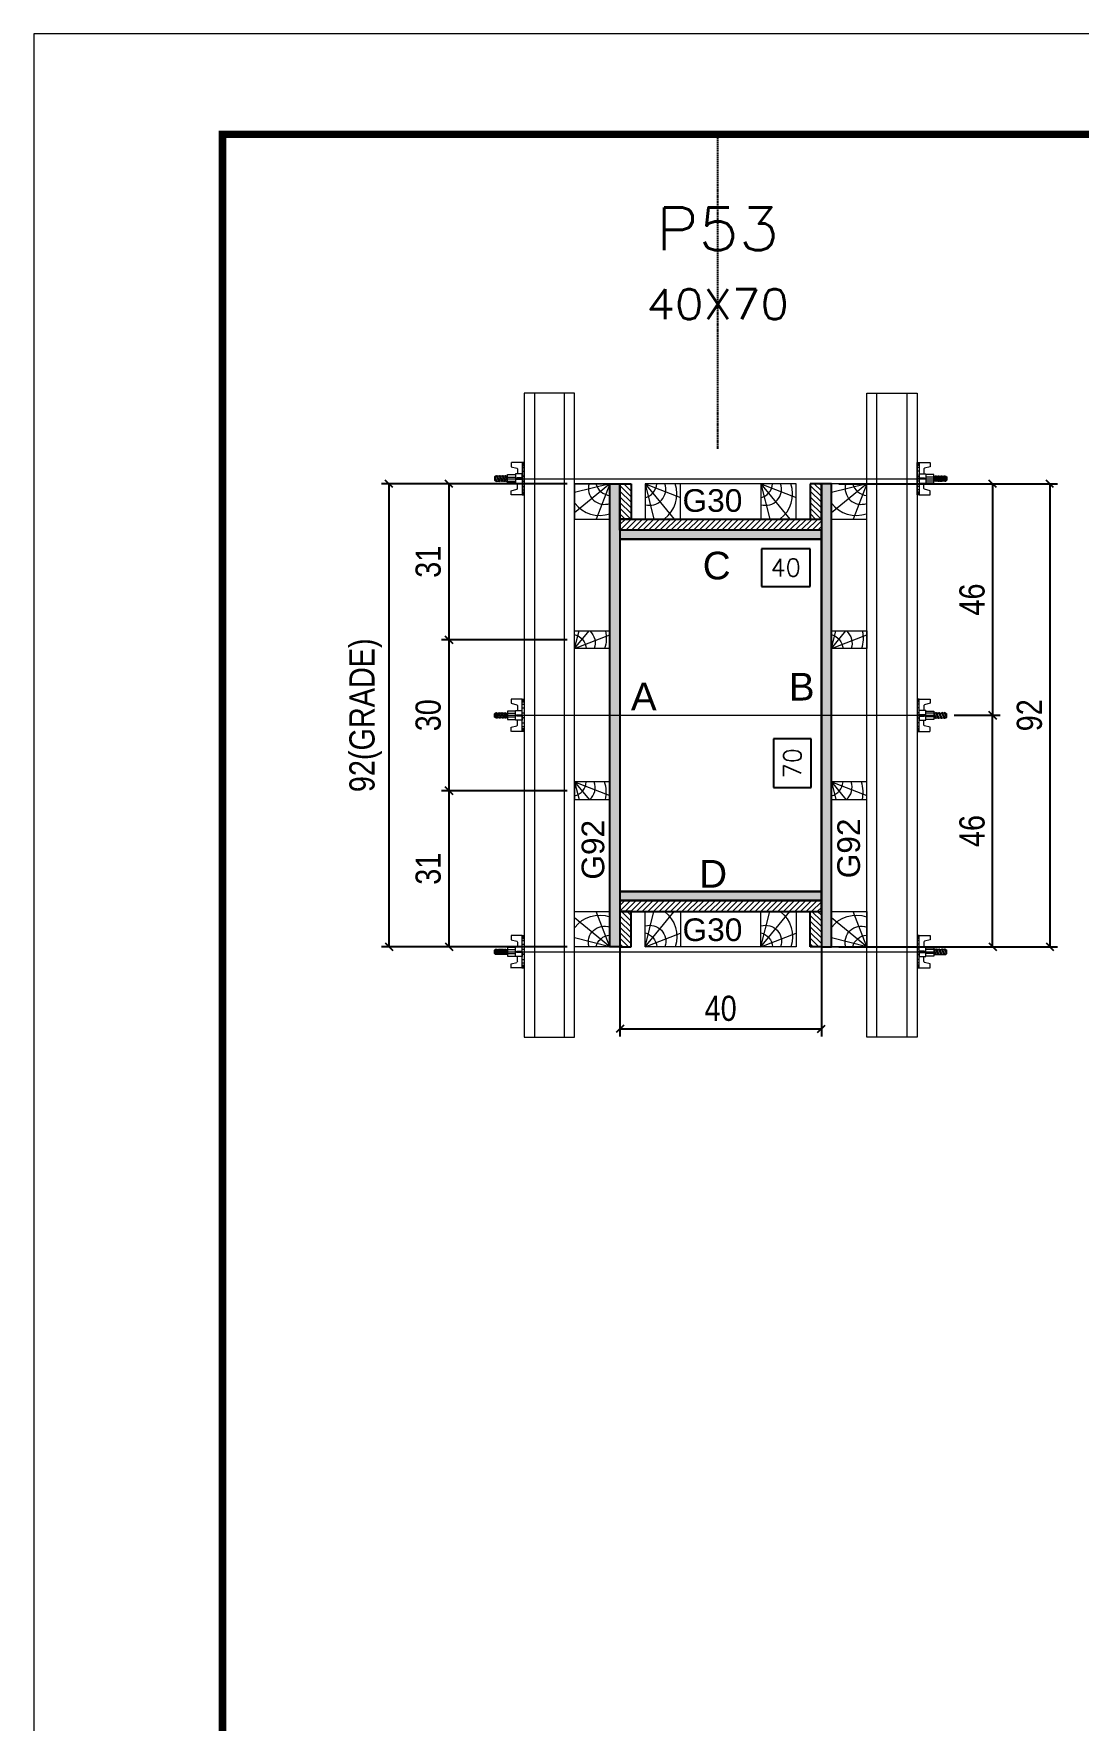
# Model space of a CAD drawing. Extents: x 28748 to 35002, y 14885 to 43501.
# Drawn here: x 31918 to 32333, y 33642 to 34312 of the extents above; entities that cross this region are included whole.
import ezdxf
from ezdxf.enums import TextEntityAlignment as Align

# ---------------------------------------------------------------- set-up
doc = ezdxf.new("R2010")
doc.units = 0
doc.linetypes.add('DASHED', pattern=[0.75, 0.5, -0.25])
doc.linetypes.add('HIDDEN', pattern=[0.375, 0.25, -0.125])
for name, color, linetype in [('CHAPA', 1, 'Continuous'), ('COTA', 241, 'Continuous'), ('MEIO_PONT', 93, 'Continuous'), ('Painéis', 200, 'Continuous'), ('SARRAFO', 251, 'Continuous'), ('Texto de Titulo', 7, 'Continuous'), ('Texto Qtd Sarr', 242, 'Continuous'), ('TEXTO_GERAL', 7, 'Continuous')]:
    doc.layers.add(name, color=color, linetype=linetype)
for name, color, linetype, lineweight in [('Folhas', 255, 'Continuous', 9), ('Hachura', 251, 'Continuous', 9), ('Madeira', 126, 'Continuous', 18), ('Perfil Metálico', 224, 'Continuous', 18), ('SARRAFO DE PRESSAO', 251, 'DASHED', 9), ('Texto Seção', 7, 'Continuous', 15)]:
    doc.layers.add(name, color=color, linetype=linetype, lineweight=lineweight)
doc.styles.add('ARIAL', font='arial.ttf')
doc.styles.add('COTA TECNICA 2X', font='techl___.ttf', dxfattribs={"height": 10})
doc.styles.add('ROMANS', font='romans.shx')
doc.styles.add('SANSSERIF', font='sas_____.pfb')
doc.dimstyles.new('SECAO PILAR', dxfattribs={"dimtxt": 10, "dimasz": 3, "dimexe": 3, "dimexo": 3, "dimgap": 3, "dimtad": 1, "dimdec": 1, "dimlfac": 0.5, "dimzin": 12, "dimdsep": 46, "dimtxsty": 'COTA TECNICA 2X', "dimblk1": 'OBLIQUE', "dimblk2": 'OBLIQUE', "dimsah": 1, "dimcen": 0.9, "dimclrd": 256, "dimclre": 256, "dimclrt": 256, "dimadec": 1, "dimazin": 3, "dimtfac": 1, "dimtdec": 1, "dimtmove": 0, "dimatfit": 3, "dimfxl": 1, "dimtolj": 1, "dimtzin": 12, "dimarcsym": 0})
doc.dimstyles.new('SECÇÃO 2', dxfattribs={"dimtxt": 7, "dimasz": 6, "dimexe": 0.18, "dimexo": 2, "dimgap": -4, "dimtad": 3, "dimdec": 1, "dimlfac": 0.5, "dimzin": 12, "dimdsep": 46, "dimtxsty": 'ROMANS', "dimblk": 'ARCHTICK', "dimcen": 0.09, "dimse1": 1, "dimse2": 1, "dimsd1": 1, "dimsd2": 1, "dimclrd": 180, "dimclre": 5, "dimclrt": 1, "dimadec": 0, "dimazin": 3, "dimtfac": 1, "dimtdec": 1, "dimtofl": 0, "dimtmove": 0, "dimatfit": 3, "dimldrblk": 'ARCHTICK', "dimfxl": 1, "dimtolj": 1, "dimtzin": 0, "dimarcsym": 0})

# ---------------------------------------------------------------- blocks, each defined once
blk = doc.blocks.new('9999999999')
at = {"layer": 'Folhas'}
blk.add_lwpolyline([(98138.98, 34190.21), (99623.98, 34190.21), (99623.98, 35240.21), (98138.98, 35240.21)], close=True, dxfattribs=at)
at = {"layer": 'Folhas', "color": 30, "const_width": 3}
blk.add_lwpolyline([(98213.98, 34230.21), (99583.98, 34230.21), (99583.98, 35200.21), (98213.98, 35200.21)], close=True, dxfattribs=at)
blk = doc.blocks.new('titulo1')
at = {"layer": 'Defpoints', "color": 252, "linetype": 'HIDDEN', "ltscale": 2}
blk.add_line((0, 0), (0, 125), dxfattribs=at)
at = {"layer": 'Defpoints', "style": 'ROMANS', "oblique": 15}
blk.add_attdef('FOLHA', text='', height=10, dxfattribs=at).set_placement((0, 15.58), align=Align.MIDDLE_CENTER)
at = {"layer": 'Texto Qtd Sarr', "color": 3, "style": 'ROMANS', "oblique": 15}
for tag, height, p in [('TITULO', 17, (0, 71.45)), ('SEÇÃO', 12, (0, 41.55))]:
    blk.add_attdef(tag, text='', height=height, dxfattribs=at).set_placement(p, align=Align.MIDDLE_CENTER)
blk = doc.blocks.new('*D1256')
at = {"layer": 'COTA', "color": 180, "lineweight": -2, "transparency": 16777216}
for p, q in [((32227.22, 34031.87), (32212.22, 34031.87)), ((32212.22, 34031.87), (32212.22, 34012.53)), ((32227.22, 34012.53), (32227.22, 34031.87)), ((32212.22, 34012.53), (32227.22, 34012.53))]:
    blk.add_line(p, q, dxfattribs=at)
at = {"layer": 'Defpoints', "color": 0, "transparency": 16777216}
for p in [(32151.22, 34111.27), (32151.22, 33971.27), (32231.22, 33971.27)]:
    blk.add_point(p, dxfattribs=at)
at = {"layer": 'COTA', "color": 1, "transparency": 16777216, "insert": (32219.72, 34022.2), "char_height": 7, "attachment_point": 5, "rotation": 90, "style": 'ROMANS'}
blk.add_mtext('\\A1;70', dxfattribs=at)
blk = doc.blocks.new('_ArchTick')
at = {"color": 0, "linetype": 'ByBlock', "const_width": 0.15}
blk.add_lwpolyline([(-0.5, -0.5), (0.5, 0.5)], dxfattribs=at)
blk = doc.blocks.new('_Oblique')
at = {"color": 0, "linetype": 'ByBlock', "lineweight": -2}
blk.add_line((-0.5, -0.5), (0.5, 0.5), dxfattribs=at)
blk = doc.blocks.new('*D1257')
at = {"layer": 'COTA', "lineweight": -2, "transparency": 16777216}
for p, q in [((32238.22, 34133.27), (32325, 34133.27)), ((32322, 34133.27), (32322, 33949.27)), ((32238.22, 33949.27), (32325, 33949.27))]:
    blk.add_line(p, q, dxfattribs=at)
at = {"layer": 'Defpoints', "color": 0, "transparency": 16777216}
for p in [(32235.22, 34133.27), (32235.22, 33949.27), (32322, 33949.27)]:
    blk.add_point(p, dxfattribs=at)
at = {"layer": 'COTA', "lineweight": -2, "transparency": 16777216, "xscale": 3, "yscale": 3, "zscale": 3}
for p, rotation in [((32322, 34133.27), 90), ((32322, 33949.27), 270)]:
    blk.add_blockref('_Oblique', p, dxfattribs=dict(at, rotation=rotation))
at = {"layer": 'COTA', "transparency": 16777216, "insert": (32313.91, 34041.27), "char_height": 10, "attachment_point": 5, "rotation": 90, "style": 'COTA TECNICA 2X'}
blk.add_mtext('\\A1;92', dxfattribs=at)
blk = doc.blocks.new('*D1258')
at = {"layer": 'COTA', "lineweight": -2, "transparency": 16777216}
for p, q in [((32272.22, 34133.27), (32302.23, 34133.27)), ((32299.23, 34133.27), (32299.23, 34041.27)), ((32284.02, 34041.27), (32302.23, 34041.27))]:
    blk.add_line(p, q, dxfattribs=at)
at = {"layer": 'Defpoints', "color": 0, "transparency": 16777216}
for p in [(32269.22, 34133.27), (32281.02, 34041.27), (32299.23, 34041.27)]:
    blk.add_point(p, dxfattribs=at)
at = {"layer": 'COTA', "lineweight": -2, "transparency": 16777216, "xscale": 3, "yscale": 3, "zscale": 3}
for p, rotation in [((32299.23, 34133.27), 90), ((32299.23, 34041.27), 270)]:
    blk.add_blockref('_Oblique', p, dxfattribs=dict(at, rotation=rotation))
at = {"layer": 'COTA', "transparency": 16777216, "insert": (32291.13, 34087.27), "char_height": 10, "attachment_point": 5, "rotation": 90, "style": 'COTA TECNICA 2X'}
blk.add_mtext('\\A1;46', dxfattribs=at)
blk = doc.blocks.new('*D1259')
at = {"layer": 'COTA', "lineweight": -2, "transparency": 16777216}
for p, q in [((32284.02, 34041.27), (32302.23, 34041.27)), ((32299.23, 33949.27), (32299.23, 34041.27)), ((32272.22, 33949.27), (32302.23, 33949.27))]:
    blk.add_line(p, q, dxfattribs=at)
at = {"layer": 'Defpoints', "color": 0, "transparency": 16777216}
for p in [(32281.02, 34041.27), (32299.23, 34041.27), (32269.22, 33949.27)]:
    blk.add_point(p, dxfattribs=at)
at = {"layer": 'COTA', "lineweight": -2, "transparency": 16777216, "xscale": 3, "yscale": 3, "zscale": 3}
for p, rotation in [((32299.23, 34041.27), 90), ((32299.23, 33949.27), 270)]:
    blk.add_blockref('_Oblique', p, dxfattribs=dict(at, rotation=rotation))
at = {"layer": 'COTA', "transparency": 16777216, "insert": (32291.13, 33995.27), "char_height": 10, "attachment_point": 5, "rotation": 90, "style": 'COTA TECNICA 2X'}
blk.add_mtext('\\A1;46', dxfattribs=at)
blk = doc.blocks.new('*D1260')
at = {"layer": 'COTA', "color": 180, "lineweight": -2, "transparency": 16777216}
for p, q in [((32226.72, 34107.48), (32207.39, 34107.48)), ((32207.39, 34107.48), (32207.39, 34092.48)), ((32226.72, 34092.48), (32226.72, 34107.48)), ((32207.39, 34092.48), (32226.72, 34092.48))]:
    blk.add_line(p, q, dxfattribs=at)
at = {"layer": 'Defpoints', "color": 0, "transparency": 16777216}
for p in [(32151.22, 34111.27), (32231.22, 34111.27), (32231.22, 34088.48)]:
    blk.add_point(p, dxfattribs=at)
at = {"layer": 'COTA', "color": 1, "transparency": 16777216, "insert": (32217.06, 34099.98), "char_height": 7, "attachment_point": 5, "style": 'ROMANS'}
blk.add_mtext('\\A1;40', dxfattribs=at)
blk = doc.blocks.new('PONTALETE')
at = {"layer": 'Madeira'}
for q in [(2.71, 7), (7, 5.76), (7, 1.74)]:
    blk.add_line((0, 0), q, dxfattribs=at)
blk.add_lwpolyline([(0, 0), (7, 0), (7, 7), (0, 7)], close=True, dxfattribs=at)
for centre, radius, start, end in [((2.04, 0.06), 6.23, 37.2818, 109.0913), ((1.09, 0.9), 3.19, 343.603, 109.9847), ((-0.21, -0.78), 3.09, 14.6322, 86.0383)]:
    blk.add_arc(centre, radius, start, end, dxfattribs=at)
blk = doc.blocks.new('*D1261')
at = {"layer": 'COTA', "lineweight": -2, "transparency": 16777216}
for p, q in [((32130.22, 34133.27), (32056.45, 34133.27)), ((32059.45, 34133.27), (32059.45, 33949.27)), ((32130.22, 33949.27), (32056.45, 33949.27))]:
    blk.add_line(p, q, dxfattribs=at)
at = {"layer": 'Defpoints', "color": 0, "transparency": 16777216}
for p in [(32133.22, 34133.27), (32059.45, 33949.27), (32133.22, 33949.27)]:
    blk.add_point(p, dxfattribs=at)
at = {"layer": 'COTA', "lineweight": -2, "transparency": 16777216, "xscale": 3, "yscale": 3, "zscale": 3}
for p, rotation in [((32059.45, 34133.27), 90), ((32059.45, 33949.27), 270)]:
    blk.add_blockref('_Oblique', p, dxfattribs=dict(at, rotation=rotation))
at = {"layer": 'COTA', "transparency": 16777216, "insert": (32050.23, 34041.27), "char_height": 10, "attachment_point": 5, "rotation": 90, "style": 'COTA TECNICA 2X'}
blk.add_mtext('\\A1;92(GRADE)', dxfattribs=at)
blk = doc.blocks.new('MEIO PONTALETE')
at = {"layer": 'Madeira'}
for q in [(2.71, 7), (3.5, 2.88), (3.5, 0.87)]:
    blk.add_line((0, 0), q, dxfattribs=at)
blk.add_lwpolyline([(0, 0), (3.5, 0), (3.5, 7), (0, 7)], close=True, dxfattribs=at)
for centre, radius, start, end in [((2.04, 0.06), 6.23, 76.4499, 109.0913), ((1.09, 0.9), 3.19, 40.9063, 109.9847), ((-0.21, -0.78), 3.09, 14.6322, 86.0383)]:
    blk.add_arc(centre, radius, start, end, dxfattribs=at)
blk = doc.blocks.new('*D1262')
at = {"layer": 'COTA', "lineweight": -2, "transparency": 16777216}
for p, q in [((32130.22, 34011.27), (32080.29, 34011.27)), ((32083.29, 34011.27), (32083.29, 33949.27)), ((32130.22, 33949.27), (32080.29, 33949.27))]:
    blk.add_line(p, q, dxfattribs=at)
at = {"layer": 'Defpoints', "color": 0, "transparency": 16777216}
for p in [(32133.22, 34011.27), (32083.29, 33949.27), (32133.22, 33949.27)]:
    blk.add_point(p, dxfattribs=at)
at = {"layer": 'COTA', "lineweight": -2, "transparency": 16777216, "xscale": 3, "yscale": 3, "zscale": 3}
for p, rotation in [((32083.29, 34011.27), 90), ((32083.29, 33949.27), 270)]:
    blk.add_blockref('_Oblique', p, dxfattribs=dict(at, rotation=rotation))
at = {"layer": 'COTA', "transparency": 16777216, "insert": (32075.07, 33980.27), "char_height": 10, "attachment_point": 5, "rotation": 90, "style": 'COTA TECNICA 2X'}
blk.add_mtext('\\A1;31', dxfattribs=at)
blk = doc.blocks.new('C')
at = {"layer": 'Hachura', "color": 0}
for p, q in [((0, 3.22), (0, -3.22)), ((0.45, 3.22), (0, 3.22)), ((0.46, 3.16), (0, 3.16)), ((0.46, 3.05), (0, 3.05)), ((0.46, 2.88), (0, 2.88)), ((0, 2.75), (0, -1.16)), ((0.46, 2.65), (0, 2.65)), ((0.46, 2.23), (0, 2.23)), ((0.46, 1.51), (0, 1.51)), ((0.39, 0.49), (0.17, 0.49)), ((0.45, -3.23), (0.45, 3.22)), ((0.45, 3.22), (2.58, 3.22)), ((1.74, 0.97), (0.45, 0.97)), ((1.45, 0.1), (0.45, 0.1)), ((1.35, 1.94), (1.35, 0.96)), ((2.58, 2.39), (1.47, 2.09)), ((1.74, -0.97), (1.74, 0.97)), ((1.74, 0.97), (1.74, 0.84)), ((1.74, 0.97), (1.74, 0.84)), ((1.74, 0.84), (3.35, 0.84)), ((3.35, 0.45), (1.74, 0.45)), ((2.58, 3.22), (2.58, 2.39)), ((3.32, 0.84), (3.32, -0.84)), ((3.35, 0.84), (3.35, -0.84)), ((3.68, 0.45), (3.35, 0.45)), ((3.84, -0.52), (3.35, 0.45)), ((3.35, 0.06), (3.67, -0.57)), ((3.68, 0.45), (4.16, -0.52)), ((3.72, 0.5), (4.25, -0.57)), ((4.37, -0.55), (3.83, 0.53)), ((4.15, 0.45), (3.93, 0.45)), ((4.42, -0.52), (3.93, 0.45)), ((4.15, 0.45), (4.26, 0.45)), ((4.26, 0.45), (4.74, -0.52)), ((4.3, 0.5), (4.83, -0.57)), ((4.95, -0.55), (4.41, 0.53)), ((4.51, 0.45), (4.84, 0.45)), ((5, -0.52), (4.51, 0.45)), ((4.84, 0.45), (5.32, -0.52)), ((4.88, 0.5), (5.41, -0.57)), ((5.53, -0.55), (4.99, 0.53)), ((5.58, -0.52), (5.09, 0.45)), ((5.42, 0.45), (5.09, 0.45)), ((5.58, -0.52), (5.09, 0.45)), ((5.42, 0.45), (5.74, -0.19)), ((5.46, 0.5), (5.74, -0.07)), ((5.74, 0.19), (5.57, 0.53)), ((5.74, 0.32), (5.68, 0.45)), ((5.68, 0.45), (5.74, 0.45)), ((5.74, 0.45), (5.9, 0.29)), ((5.74, 0.45), (5.74, -0.52)), ((5.9, -0.36), (5.9, 0.29)), ((0.45, 0), (0, 0)), ((0.46, -1.52), (0, -1.52)), ((0.46, -2.23), (0, -2.23)), ((0.46, -2.65), (0, -2.65)), ((0.46, -2.88), (0, -2.88)), ((0.46, -3.05), (0, -3.05)), ((0.46, -3.16), (0, -3.16)), ((0, -3.22), (2.57, -3.22)), ((0.08, -0.48), (0.29, -0.48)), ((0.29, -0.48), (0.4, -0.48)), ((0.45, 0), (0.45, -0.97)), ((0.45, -0.16), (1.45, -0.16)), ((0.45, -0.65), (0.45, -0.32)), ((0.45, -3.23), (0.45, -0.65)), ((0.45, -0.97), (1.74, -0.97)), ((1.35, -1.94), (1.35, -0.97)), ((2.58, -2.39), (1.47, -2.1)), ((3.35, -0.32), (1.74, -0.32)), ((3.35, -0.84), (1.74, -0.84)), ((2.58, -3.23), (2.58, -2.39)), ((3.35, -0.07), (3.58, -0.52)), ((3.35, -0.52), (3.58, -0.52)), ((3.84, -0.52), (4.16, -0.52)), ((4.42, -0.52), (4.74, -0.52)), ((4.63, -0.52), (4.74, -0.52)), ((5, -0.52), (5.32, -0.52)), ((5.58, -0.52), (5.74, -0.52)), ((5.74, -0.52), (5.9, -0.36)), ((5.74, -0.52), (5.74, -0.52))]:
    blk.add_line(p, q, dxfattribs=at)
for centre, radius, start, end in [((1.52, 1.94), 0.161, 104.7436, 180), ((1.44, -0.03), 0.129, 272.695, 87.305), ((3.81, 0.39), 0.143, 25.5688, 154.4312), ((4.39, 0.39), 0.143, 25.5688, 154.4312), ((4.97, 0.39), 0.143, 25.5688, 154.4312), ((5.55, 0.39), 0.143, 25.5688, 154.4312), ((0.17, -0.37), 0.174, 221.744, 317.8592), ((1.52, -1.94), 0.161, 180, 255.2564), ((3.71, -0.4), 0.174, 222.1408, 318.256), ((4.29, -0.4), 0.174, 222.1408, 318.256), ((4.87, -0.4), 0.174, 222.1408, 318.256), ((5.45, -0.4), 0.174, 222.1408, 318.256), ((5.61, -0.4), 0.174, 317.8592, 318.256)]:
    blk.add_arc(centre, radius, start, end, dxfattribs=at)
blk = doc.blocks.new('*D1263')
at = {"layer": 'COTA', "lineweight": -2, "transparency": 16777216}
for p, q in [((32130.22, 34133.27), (32080.29, 34133.27)), ((32083.29, 34133.27), (32083.29, 34071.27)), ((32130.22, 34071.27), (32080.29, 34071.27))]:
    blk.add_line(p, q, dxfattribs=at)
at = {"layer": 'Defpoints', "color": 0, "transparency": 16777216}
for p in [(32133.22, 34133.27), (32083.29, 34071.27), (32133.22, 34071.27)]:
    blk.add_point(p, dxfattribs=at)
at = {"layer": 'COTA', "lineweight": -2, "transparency": 16777216, "xscale": 3, "yscale": 3, "zscale": 3}
for p, rotation in [((32083.29, 34133.27), 90), ((32083.29, 34071.27), 270)]:
    blk.add_blockref('_Oblique', p, dxfattribs=dict(at, rotation=rotation))
at = {"layer": 'COTA', "transparency": 16777216, "insert": (32075.07, 34102.27), "char_height": 10, "attachment_point": 5, "rotation": 90, "style": 'COTA TECNICA 2X'}
blk.add_mtext('\\A1;31', dxfattribs=at)
blk = doc.blocks.new('*D1264')
at = {"layer": 'COTA', "lineweight": -2, "transparency": 16777216}
for p, q in [((32130.22, 34071.27), (32080.29, 34071.27)), ((32083.29, 34071.27), (32083.29, 34011.27)), ((32130.22, 34011.27), (32080.29, 34011.27))]:
    blk.add_line(p, q, dxfattribs=at)
at = {"layer": 'Defpoints', "color": 0, "transparency": 16777216}
for p in [(32133.22, 34071.27), (32083.29, 34011.27), (32133.22, 34011.27)]:
    blk.add_point(p, dxfattribs=at)
at = {"layer": 'COTA', "lineweight": -2, "transparency": 16777216, "xscale": 3, "yscale": 3, "zscale": 3}
for p, rotation in [((32083.29, 34071.27), 90), ((32083.29, 34011.27), 270)]:
    blk.add_blockref('_Oblique', p, dxfattribs=dict(at, rotation=rotation))
at = {"layer": 'COTA', "transparency": 16777216, "insert": (32075.07, 34041.27), "char_height": 10, "attachment_point": 5, "rotation": 90, "style": 'COTA TECNICA 2X'}
blk.add_mtext('\\A1;30', dxfattribs=at)
blk = doc.blocks.new('*D2018')
at = {"layer": 'COTA', "lineweight": -2, "transparency": 16777216}
for p, q in [((32151.22, 33964.67), (32151.22, 33913.63)), ((32231.22, 33964.67), (32231.22, 33913.63)), ((32151.22, 33916.63), (32231.22, 33916.63))]:
    blk.add_line(p, q, dxfattribs=at)
at = {"layer": 'Defpoints', "color": 0, "transparency": 16777216}
for p in [(32151.22, 33967.67), (32231.22, 33967.67), (32231.22, 33916.63)]:
    blk.add_point(p, dxfattribs=at)
at = {"layer": 'COTA', "lineweight": -2, "transparency": 16777216, "xscale": 3, "yscale": 3, "zscale": 3, "rotation": 180}
blk.add_blockref('_Oblique', (32151.22, 33916.63), dxfattribs=at)
at = {"layer": 'COTA', "lineweight": -2, "transparency": 16777216, "xscale": 3, "yscale": 3, "zscale": 3}
blk.add_blockref('_Oblique', (32231.22, 33916.63), dxfattribs=at)
at = {"layer": 'COTA', "transparency": 16777216, "insert": (32191.22, 33924.73), "char_height": 10, "attachment_point": 5, "style": 'COTA TECNICA 2X'}
blk.add_mtext('\\A1;40', dxfattribs=at)

msp = doc.modelspace()

# ---------------------------------------------------------------- hatches: boundary and pattern name
at = {"layer": 'Hachura'}
h = msp.add_hatch(color=256, dxfattribs=at)
h.dxf.hatch_style = 1
h.paths.add_polyline_path([(32151.22, 33949.27), (32147.22, 33949.27), (32147.22, 34133.27), (32151.22, 34133.27)])
h = msp.add_hatch(color=256, dxfattribs=at)
h.dxf.hatch_style = 1
h.paths.add_polyline_path([(32151.22, 33949.27), (32147.22, 33949.27), (32147.22, 34133.27), (32151.22, 34133.27)])
h = msp.add_hatch(dxfattribs=at)
h.set_pattern_fill('ANSI31', color=256, scale=0.5, angle=90, style=0)
h.set_pattern_definition([(135, (9259.8148, 43257.2216), (-1.12253202, -1.12253202), [])])
h.paths.add_polyline_path([(32151.22, 34119.27), (32155.62, 34119.27), (32155.62, 34133.27), (32151.22, 34133.27)])
h = msp.add_hatch(dxfattribs=at)
h.set_pattern_fill('ANSI31', color=256, scale=0.5, angle=90, style=0)
h.set_pattern_definition([(135, (9301.8148, 43257.2216), (-1.12253202, -1.12253202), [])])
h.paths.add_polyline_path([(32231.22, 34119.27), (32226.82, 34119.27), (32226.82, 34133.27), (32231.22, 34133.27)])
h = msp.add_hatch(color=256, dxfattribs=at)
h.dxf.hatch_style = 1
h.paths.add_polyline_path([(32231.22, 33949.27), (32235.22, 33949.27), (32235.22, 34133.27), (32231.22, 34133.27)])
h = msp.add_hatch(color=256, dxfattribs=at)
h.dxf.hatch_style = 1
h.paths.add_polyline_path([(32231.22, 33949.27), (32235.22, 33949.27), (32235.22, 34133.27), (32231.22, 34133.27)])
h = msp.add_hatch(dxfattribs=at)
h.set_pattern_fill('ANSI31', color=256, scale=0.5, style=0)
h.set_pattern_definition([(45, (41325.1748, 57044.278), (-1.12253202, 1.12253202), [])])
h.paths.add_polyline_path([(32231.22, 34114.87), (32231.22, 34119.27), (32151.22, 34119.27), (32151.22, 34114.87)])
h = msp.add_hatch(color=256, dxfattribs=at)
h.dxf.hatch_style = 1
h.paths.add_polyline_path([(32151.22, 34114.87), (32151.22, 34111.27), (32231.22, 34111.27), (32231.22, 34114.87)])
h = msp.add_hatch(color=256, dxfattribs=at)
h.dxf.hatch_style = 1
h.paths.add_polyline_path([(32151.22, 34114.87), (32151.22, 34111.27), (32231.22, 34111.27), (32231.22, 34114.87)])
h = msp.add_hatch(color=256, dxfattribs=at)
h.dxf.hatch_style = 1
h.paths.add_polyline_path([(32151.22, 33971.27), (32151.22, 33967.67), (32231.22, 33967.67), (32231.22, 33971.27)])
h = msp.add_hatch(color=256, dxfattribs=at)
h.dxf.hatch_style = 1
h.paths.add_polyline_path([(32151.22, 33971.27), (32151.22, 33967.67), (32231.22, 33967.67), (32231.22, 33971.27)])
h = msp.add_hatch(dxfattribs=at)
h.set_pattern_fill('ANSI31', color=256, scale=0.5, style=0)
h.set_pattern_definition([(45, (41325.1748, 57070.278), (-1.12253202, 1.12253202), [])])
h.paths.add_polyline_path([(32231.22, 33967.67), (32231.22, 33963.27), (32151.22, 33963.27), (32151.22, 33967.67)])
h = msp.add_hatch(dxfattribs=at)
h.set_pattern_fill('ANSI31', color=256, scale=0.5, angle=90, style=0)
h.set_pattern_definition([(135, (9259.8148, 43452.2216), (-1.12253202, -1.12253202), [])])
h.paths.add_polyline_path([(32151.22, 33963.27), (32155.62, 33963.27), (32155.62, 33949.27), (32151.22, 33949.27)])
h = msp.add_hatch(dxfattribs=at)
h.set_pattern_fill('ANSI31', color=256, scale=0.5, angle=90, style=0)
h.set_pattern_definition([(135, (9301.8148, 43452.2216), (-1.12253202, -1.12253202), [])])
h.paths.add_polyline_path([(32231.22, 33963.27), (32226.82, 33963.27), (32226.82, 33949.27), (32231.22, 33949.27)])

# ---------------------------------------------------------------- linework, layer by layer
at = {"layer": 'CHAPA'}
for points in [[(32151.22, 33949.27), (32147.22, 33949.27), (32147.22, 34133.27), (32151.22, 34133.27)], [(32151.22, 33949.27), (32147.22, 33949.27), (32147.22, 34133.27), (32151.22, 34133.27)], [(32231.22, 33949.27), (32235.22, 33949.27), (32235.22, 34133.27), (32231.22, 34133.27)], [(32231.22, 33949.27), (32235.22, 33949.27), (32235.22, 34133.27), (32231.22, 34133.27)], [(32151.22, 34114.87), (32151.22, 34111.27), (32231.22, 34111.27), (32231.22, 34114.87)], [(32151.22, 34114.87), (32151.22, 34111.27), (32231.22, 34111.27), (32231.22, 34114.87)], [(32151.22, 33971.27), (32151.22, 33967.67), (32231.22, 33967.67), (32231.22, 33971.27)], [(32151.22, 33971.27), (32151.22, 33967.67), (32231.22, 33967.67), (32231.22, 33971.27)]]:
    msp.add_lwpolyline(points, close=True, dxfattribs=at)
at = {"layer": 'Hachura'}
for p, q in [((32102.42, 34135.27), (32276.22, 34135.28)), ((32102.42, 34041.27), (32276.22, 34041.26)), ((32102.42, 33947.27), (32276.22, 33947.26))]:
    msp.add_line(p, q, dxfattribs=at)
at = {"layer": 'Madeira'}
for points in [[(32147.22, 33949.27), (32133.22, 33949.27), (32133.22, 34133.27), (32147.22, 34133.27)], [(32161.23, 34133.27), (32161.23, 34119.27), (32221.22, 34119.27), (32221.22, 34133.27)], [(32235.22, 33949.27), (32249.22, 33949.27), (32249.22, 34133.27), (32235.22, 34133.27)], [(32161.23, 33949.27), (32161.23, 33963.27), (32221.22, 33963.27), (32221.22, 33949.27)]]:
    msp.add_lwpolyline(points, close=True, dxfattribs=at)
at = {"layer": 'Painéis'}
msp.add_lwpolyline([(32231.22, 34111.27), (32151.22, 34111.27), (32151.22, 33971.27), (32231.22, 33971.27)], close=True, dxfattribs=at)
at = {"layer": 'Perfil Metálico'}
for points in [[(32113.22, 33913.27), (32133.22, 33913.27), (32133.22, 34169.27), (32113.22, 34169.27)], [(32129.22, 34169.27), (32117.22, 34169.27), (32117.22, 33913.27), (32129.22, 33913.27)], [(32269.22, 33913.27), (32249.22, 33913.27), (32249.22, 34169.27), (32269.22, 34169.27)], [(32253.22, 34169.27), (32265.22, 34169.27), (32265.22, 33913.27), (32253.22, 33913.27)]]:
    msp.add_lwpolyline(points, close=True, dxfattribs=at)
at = {"layer": 'SARRAFO'}
for points in [[(32155.62, 34133.27), (32155.62, 34119.27), (32151.22, 34119.27), (32151.22, 34133.27)], [(32226.82, 34133.27), (32226.82, 34119.27), (32231.22, 34119.27), (32231.22, 34133.27)], [(32151.22, 34119.27), (32231.22, 34119.27), (32231.22, 34114.87), (32151.22, 34114.87)], [(32151.22, 33963.27), (32231.22, 33963.27), (32231.22, 33967.67), (32151.22, 33967.67)], [(32155.62, 33949.27), (32155.62, 33963.27), (32151.22, 33963.27), (32151.22, 33949.27)], [(32226.82, 33949.27), (32226.82, 33963.27), (32231.22, 33963.27), (32231.22, 33949.27)]]:
    msp.add_lwpolyline(points, close=True, dxfattribs=at)

# ---------------------------------------------------------------- block references
at = {"layer": 'Hachura', "linetype": 'Continuous', "yscale": 2, "zscale": 2, "rotation": 180}
for p, xscale in [((32113.22, 34135.27), 2), ((32269.22, 34135.27), -2)]:
    msp.add_blockref('C', p, dxfattribs=dict(at, xscale=xscale))
at = {"layer": 'Hachura', "linetype": 'Continuous', "yscale": 2, "zscale": 2}
for p, xscale in [((32113.22, 34041.27), -2), ((32269.22, 34041.27), 2), ((32113.22, 33947.27), -2), ((32269.22, 33947.27), 2)]:
    msp.add_blockref('C', p, dxfattribs=dict(at, xscale=xscale))
at = {"layer": 'MEIO_PONT'}
for name, p, xscale, yscale, zscale, rotation in [('PONTALETE', (32147.22, 34133.27), 2, 2, 2, 180), ('PONTALETE', (32161.23, 34133.27), 2, 2, 2, 270), ('PONTALETE', (32207.22, 34133.27), 2, 2, 2, 270), ('PONTALETE', (32249.22, 34133.27), 2, 2, 2, 180), ('MEIO PONTALETE', (32133.22, 34067.77), -1.999999997962732, 1.999999997962732, 1.999999997962732, 270), ('MEIO PONTALETE', (32235.22, 34067.77), -1.999999997962732, 1.999999997962732, 1.999999997962732, 270), ('MEIO PONTALETE', (32133.22, 34014.77), 1.999999997962732, 1.999999997962732, 1.999999997962732, 270), ('MEIO PONTALETE', (32235.22, 34014.77), 1.999999997962732, 1.999999997962732, 1.999999997962732, 270), ('PONTALETE', (32161.23, 33949.27), -2, 2, 2, 270), ('PONTALETE', (32207.22, 33949.27), -2, 2, 2, 270)]:
    msp.add_blockref(name, p, dxfattribs=dict(at, xscale=xscale, yscale=yscale, zscale=zscale, rotation=rotation))
at = {"layer": 'MEIO_PONT', "xscale": -2, "yscale": 2, "zscale": 2}
for p in [(32147.22, 33949.27), (32249.22, 33949.27)]:
    msp.add_blockref('PONTALETE', p, dxfattribs=at)
at = {"layer": 'SARRAFO DE PRESSAO', "color": 6, "linetype": 'ByBlock'}
msp.add_blockref('9999999999', (-66220.64, -928.06), dxfattribs=at)
at = {"layer": 'Texto Seção'}
ref = msp.add_blockref('titulo1', (32190.05, 34147.14), dxfattribs=at)
ref.add_attrib('TITULO', 'P53', dxfattribs={"layer": 'Texto de Titulo', "color": 7, "height": 17, "style": 'ROMANS', "width": 1.1}).set_placement((32190.05, 34234.64), align=Align.MIDDLE_CENTER)
ref.add_attrib('SEÇÃO', '40X70', dxfattribs={"layer": 'Texto de Titulo', "color": 7, "height": 12, "style": 'ROMANS', "width": 1.1}).set_placement((32190.05, 34204.64), align=Align.MIDDLE_CENTER)

# ---------------------------------------------------------------- texts
at = {"layer": 'TEXTO_GERAL', "style": 'ARIAL'}
for s, p in [('C', (32189.63, 34100.77)), ('A', (32160.68, 34048.72)), ('B', (32223.4, 34052.63)), ('D', (32188.23, 33978.27))]:
    msp.add_text(s, height=11, dxfattribs=at).set_placement(p, align=Align.MIDDLE_CENTER)
at = {"layer": 'TEXTO_GERAL', "color": 0, "linetype": 'Continuous', "style": 'SANSSERIF'}
for p in [(32140.49, 33975.93), (32242.06, 33976.48)]:
    msp.add_text('G92', height=9, rotation=90, dxfattribs=at).set_placement(p, align=Align.MIDDLE_LEFT)
at = {"layer": 'TEXTO_GERAL', "color": 0, "linetype": 'Continuous', "char_height": 9, "width": 285.3299, "style": 'SANSSERIF'}
for insert, attachment_point in [((32176.08, 34131.13), 1), ((32176.08, 33951.41), 7)]:
    msp.add_mtext('G30', dxfattribs=dict(at, insert=insert, attachment_point=attachment_point))

# ---------------------------------------------------------------- dimensions: what is measured, and where the dimension line sits
at = {"layer": 'COTA'}
dim = msp.add_linear_dim(base=(32059.45, 33949.27), p1=(32133.22, 34133.27), p2=(32133.22, 33949.27), angle=270, text='<>(GRADE)', dimstyle='SECAO PILAR', dxfattribs=at)
dim.commit()
dim.dimension.update_dxf_attribs({"geometry": '*D1261', "text_midpoint": (32050.23, 34041.27)})
for base, p1, p2, angle, picture, middle in [((32083.29, 34071.27), (32133.22, 34133.27), (32133.22, 34071.27), 270, '*D1263', (32075.07, 34102.27)), ((32322, 33949.27), (32235.22, 34133.27), (32235.22, 33949.27), 270, '*D1257', (32313.91, 34041.27)), ((32299.23, 34041.27), (32269.22, 34133.27), (32281.02, 34041.27), 270, '*D1258', (32291.13, 34087.27)), ((32083.29, 34011.27), (32133.22, 34071.27), (32133.22, 34011.27), 270, '*D1264', (32075.07, 34041.27)), ((32299.23, 34041.27), (32269.22, 33949.27), (32281.02, 34041.27), 90, '*D1259', (32291.13, 33995.27)), ((32083.29, 33949.27), (32133.22, 34011.27), (32133.22, 33949.27), 270, '*D1262', (32075.07, 33980.27))]:
    dim = msp.add_linear_dim(base=base, p1=p1, p2=p2, angle=angle, dimstyle='SECAO PILAR', dxfattribs=at)
    dim.commit()
    dim.dimension.update_dxf_attribs({"geometry": picture, "text_midpoint": middle})
dim = msp.add_linear_dim(base=(32231.22, 33971.27), p1=(32151.22, 34111.27), p2=(32151.22, 33971.27), angle=270, dimstyle='SECÇÃO 2', dxfattribs=at)
dim.commit()
dim.dimension.update_dxf_attribs({"geometry": '*D1256', "text_midpoint": (32231.22, 34022.2), "dimtype": 160})
dim = msp.add_linear_dim(base=(32231.22, 34088.48), p1=(32151.22, 34111.27), p2=(32231.22, 34111.27), dimstyle='SECÇÃO 2', dxfattribs=at)
dim.commit()
dim.dimension.update_dxf_attribs({"geometry": '*D1260', "text_midpoint": (32217.06, 34088.48), "dimtype": 160})
dim = msp.add_linear_dim(base=(32231.22, 33916.63), p1=(32151.22, 33967.67), p2=(32231.22, 33967.67), dimstyle='SECAO PILAR', dxfattribs=at)
dim.commit()
dim.dimension.update_dxf_attribs({"geometry": '*D2018', "text_midpoint": (32191.22, 33924.73)})

doc.saveas('drawing.dxf')
